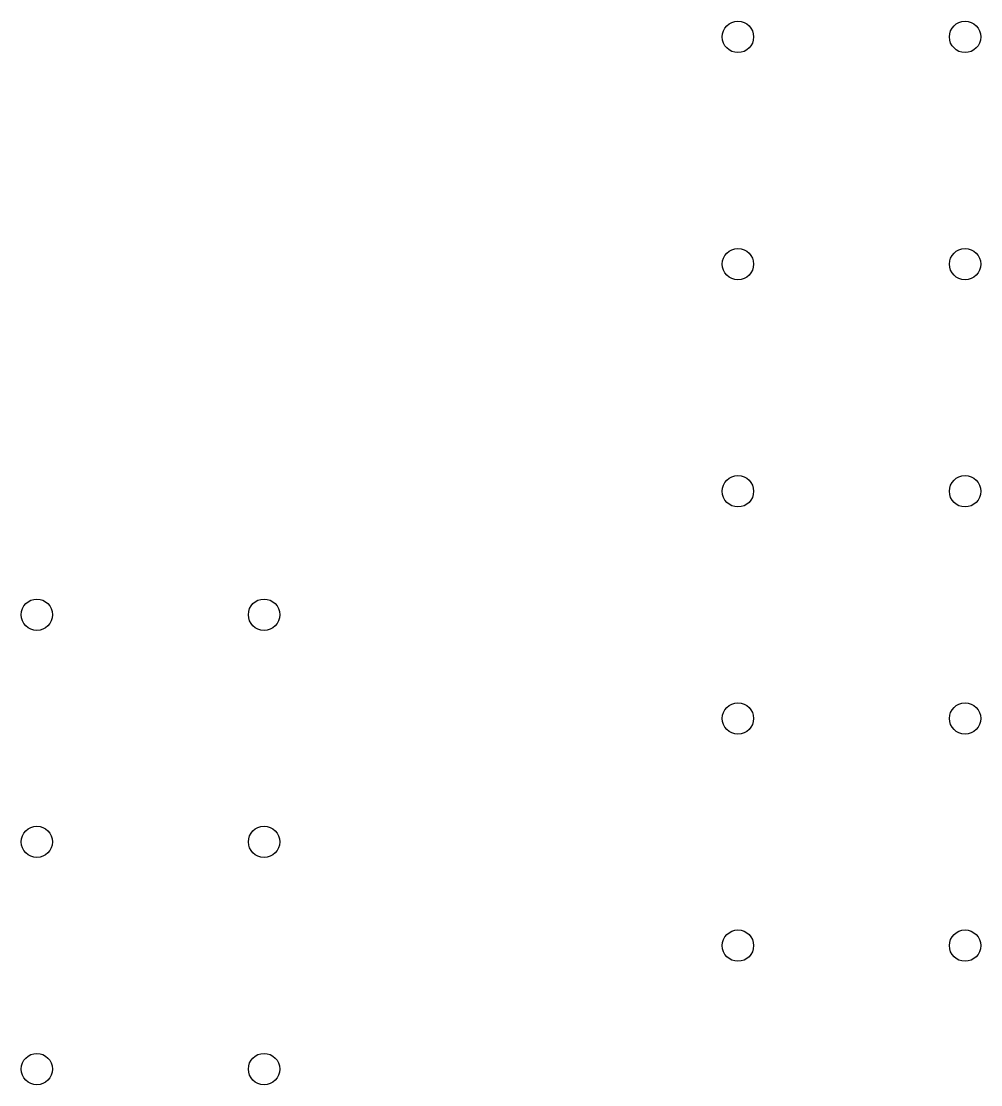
# Model space of a CAD drawing. Extents: x 0.25 to 2.5, y 0.08 to 2.24.
# Drawn here: x 2.0467 to 2.4691, y 1.0876 to 1.5557 of the extents above; entities that cross this region are included whole.
import ezdxf

# ---------------------------------------------------------------- set-up
doc = ezdxf.new("R2010")
doc.units = 0
doc.header["$MEASUREMENT"] = 0
doc.layers.add('BLACK', color=7, linetype='CONTINUOUS')

msp = doc.modelspace()

# ---------------------------------------------------------------- linework, layer by layer
at = {"layer": 'BLACK'}
for centre in [(2.3622, 1.54882), (2.3622, 1.54882), (2.4622, 1.54882), (2.4622, 1.54882), (2.3622, 1.44882), (2.3622, 1.44882), (2.4622, 1.44882), (2.4622, 1.44882), (2.3622, 1.34882), (2.3622, 1.34882), (2.4622, 1.34882), (2.4622, 1.34882), (2.05354, 1.29449), (2.05354, 1.29449), (2.15354, 1.29449), (2.15354, 1.29449), (2.3622, 1.24882), (2.3622, 1.24882), (2.4622, 1.24882), (2.4622, 1.24882), (2.05354, 1.19449), (2.05354, 1.19449), (2.15354, 1.19449), (2.15354, 1.19449), (2.3622, 1.14882), (2.3622, 1.14882), (2.4622, 1.14882), (2.4622, 1.14882), (2.05354, 1.09449), (2.05354, 1.09449), (2.15354, 1.09449), (2.15354, 1.09449)]:
    msp.add_circle(centre, 0.00689, dxfattribs=at)

doc.saveas('drawing.dxf')
